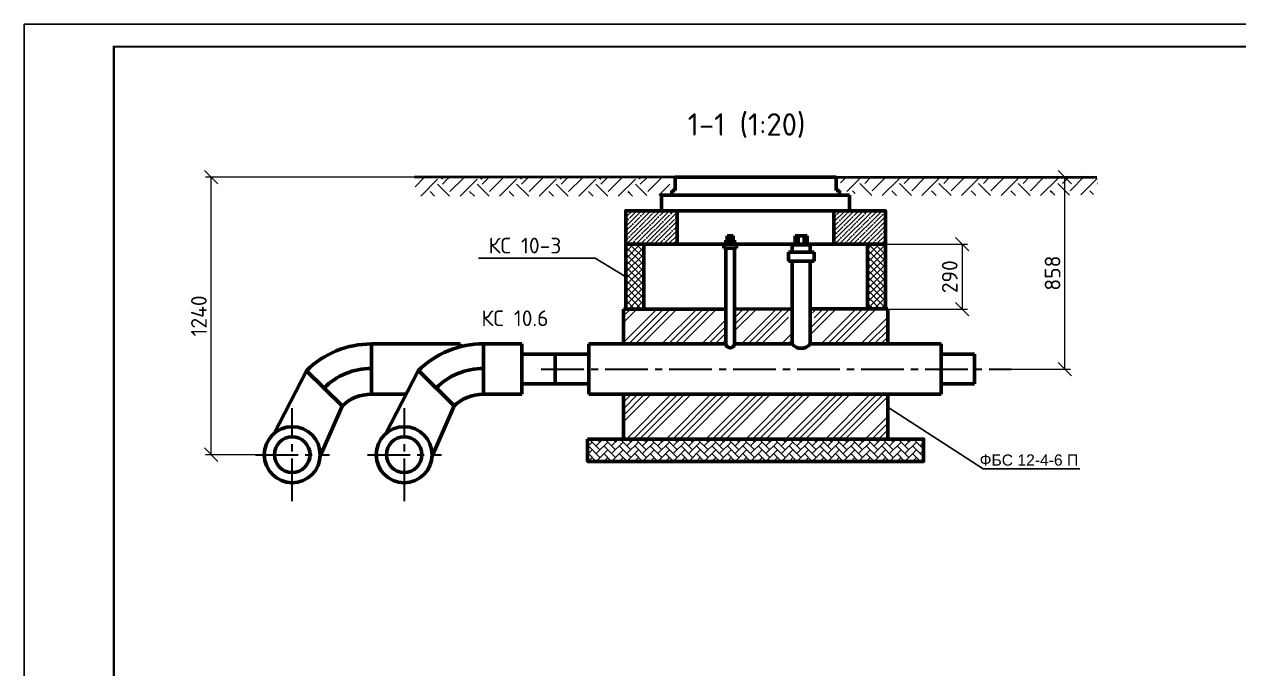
# Model space of a CAD drawing. Header units: millimetres. Extents: x 1642 to 8783, y 1095 to 5441.
# Drawn here: x 4823 to 5094.3, y 2112.5 to 2256.4 of the extents above; entities that cross this region are included whole.
import ezdxf
from ezdxf.enums import TextEntityAlignment as Align

# ---------------------------------------------------------------- set-up
doc = ezdxf.new("R2010")
doc.units = ezdxf.units.MM
doc.linetypes.add('осевая2', pattern=[28.575, 19.05, -3.175, 3.175, -3.175])
for name, color, linetype, lineweight in [('12  Размер', 7, 'Continuous', 20), ('2 Рамка обычные', 1, 'Continuous', 60), ('3 Оъекты сущ.', 7, 'Continuous', 30), ('9 Размеры на геодезии', 5, 'Continuous', 40), ('Объекты проект.', 1, 'Continuous', 80), ('Осевая', 2, 'осевая2', 30), ('Размер', 4, 'Continuous', 30), ('Размерный', 4, 'Continuous', 30), ('Размеры на чертеже', 250, 'Continuous', 25)]:
    doc.layers.add(name, color=color, linetype=linetype, lineweight=lineweight)
doc.layers.add('Штриховка', color=7, linetype='Continuous')
doc.styles.add('-ISOCPEUR-', font='isocpeur.ttf')
doc.styles.add('GOST', font='gost.shx', dxfattribs={"oblique": 15})
doc.styles.get("Standard").update_dxf_attribs({"font": 'arial.ttf'})
doc.dimstyles.new('М 1 к 20', dxfattribs={"dimtxt": 3.5, "dimasz": 3, "dimexe": 1.25, "dimexo": 0, "dimgap": 1, "dimtad": 1, "dimdec": 0, "dimlfac": 20, "dimzin": 0, "dimdsep": 46, "dimtxsty": 'GOST', "dimblk": 'OBLIQUE', "dimcen": 5, "dimclrd": 256, "dimclre": 256, "dimclrt": 256, "dimazin": 2, "dimtfac": 1, "dimtdec": 0, "dimtmove": 0, "dimatfit": 3, "dimldrblk": 'NONE', "dimfxl": 1.25, "dimtolj": 1, "dimtzin": 0, "dimlwd": -1, "dimlwe": -1, "dimarcsym": 2})

# ---------------------------------------------------------------- blocks, each defined once
blk = doc.blocks.new('*U306')
blk.add_lwpolyline([(0, 123), (594, 123), (594, -297), (0, -297)], close=True)
at = {"const_width": 0.5}
blk.add_lwpolyline([(20, 118), (589, 118), (589, -292), (20, -292)], close=True, dxfattribs=at)
blk.add_attdef('РАЗРАБОТАЛ', text='', height=2.5).set_placement((424.5, -264.22), align=Align.MIDDLE_LEFT)
at = {"flags": 8}
for tag, height, p in [('ДАТА', 2.5, (464.07, -264.4)), ('ЛИСТ', 3, (560.39, -271.92)), ('ЛИСТОВ', 3, (577.89, -271.92))]:
    blk.add_attdef(tag, text='', height=height, dxfattribs=at).set_placement(p, align=Align.MIDDLE_CENTER)
blk.add_attdef('ПРОВЕРИЛ', (424.75, -270.73), '', height=2.5)
at = {"lineweight": 30, "flags": 104}
for tag, p in [('ТЕПЛОВЫЕ_СЕТИ', (504, -269.5)), ('ИМЯ_ЧЕРТЕЖА', (504, -284.5))]:
    blk.add_attdef(tag, text='', height=3, dxfattribs=at).set_placement(p, align=Align.MIDDLE_CENTER)
at = {"style": '-ISOCPEUR-', "flags": 8}
blk.add_attdef('ФОРМАТ', text='', height=3, dxfattribs=at).set_placement((554.97, -294.75), align=Align.MIDDLE_CENTER)
blk = doc.blocks.new('_Oblique')
at = {"color": 0, "linetype": 'ByBlock', "lineweight": -2}
blk.add_line((-0.5, -0.5), (0.5, 0.5), dxfattribs=at)
blk = doc.blocks.new('*D150')
at = {"layer": '12  Размер', "transparency": 16777216}
for p, q in [((4910.12, 2222.27), (4863.5, 2222.27)), ((4864.75, 2160.27), (4864.75, 2222.27)), ((4874.63, 2160.27), (4863.5, 2160.27))]:
    blk.add_line(p, q, dxfattribs=at)
at = {"layer": 'Defpoints', "color": 0, "linetype": 'ByBlock', "lineweight": 35, "transparency": 16777216}
for p in [(4864.75, 2222.27), (4910.12, 2222.27), (4874.63, 2160.27)]:
    blk.add_point(p, dxfattribs=at)
at = {"layer": '12  Размер', "linetype": 'ByBlock', "transparency": 16777216, "xscale": 3, "yscale": 3, "zscale": 3}
for p, rotation in [((4864.75, 2222.27), 90), ((4864.75, 2160.27), 270)]:
    blk.add_blockref('_Oblique', p, dxfattribs=dict(at, rotation=rotation))
at = {"layer": '12  Размер', "linetype": 'ByBlock', "transparency": 16777216, "insert": (4862, 2191.27), "char_height": 3.5, "attachment_point": 5, "rotation": 90, "style": '-ISOCPEUR-'}
blk.add_mtext('\\A1;1240', dxfattribs=at)
blk = doc.blocks.new('_None')
blk = doc.blocks.new('*D136')
at = {"layer": '12  Размер', "transparency": 16777216}
for p, q in [((5043.46, 2222.27), (5056.67, 2222.27)), ((5055.42, 2179.4), (5055.42, 2222.27)), ((5043.46, 2179.4), (5056.67, 2179.4))]:
    blk.add_line(p, q, dxfattribs=at)
at = {"layer": 'Defpoints', "color": 0, "linetype": 'ByBlock', "lineweight": 35, "transparency": 16777216}
for p in [(5043.46, 2222.27), (5055.42, 2222.27), (5043.46, 2179.4)]:
    blk.add_point(p, dxfattribs=at)
at = {"layer": '12  Размер', "linetype": 'ByBlock', "transparency": 16777216, "xscale": 3, "yscale": 3, "zscale": 3}
for p, rotation in [((5055.42, 2222.27), 90), ((5055.42, 2179.4), 270)]:
    blk.add_blockref('_Oblique', p, dxfattribs=dict(at, rotation=rotation))
at = {"layer": '12  Размер', "linetype": 'ByBlock', "transparency": 16777216, "insert": (5052.67, 2200.83), "char_height": 3.5, "attachment_point": 5, "rotation": 90, "style": '-ISOCPEUR-'}
blk.add_mtext('\\A1;858', dxfattribs=at)
blk = doc.blocks.new('*D154')
at = {"layer": '12  Размер', "transparency": 16777216}
for p, q in [((5015.35, 2207.27), (5033.71, 2207.27)), ((5032.46, 2207.27), (5032.46, 2192.77)), ((5015.85, 2192.77), (5033.71, 2192.77))]:
    blk.add_line(p, q, dxfattribs=at)
at = {"layer": 'Defpoints', "color": 0, "linetype": 'ByBlock', "lineweight": 35, "transparency": 16777216}
for p in [(5015.35, 2207.27), (5015.85, 2192.77), (5032.46, 2192.77)]:
    blk.add_point(p, dxfattribs=at)
at = {"layer": '12  Размер', "linetype": 'ByBlock', "transparency": 16777216, "xscale": 3, "yscale": 3, "zscale": 3}
for p, rotation in [((5032.46, 2207.27), 90), ((5032.46, 2192.77), 270)]:
    blk.add_blockref('_Oblique', p, dxfattribs=dict(at, rotation=rotation))
at = {"layer": '12  Размер', "linetype": 'ByBlock', "transparency": 16777216, "insert": (5029.71, 2200.02), "char_height": 3.5, "attachment_point": 5, "rotation": 90, "style": '-ISOCPEUR-'}
blk.add_mtext('\\A1;290', dxfattribs=at)

msp = doc.modelspace()

# ---------------------------------------------------------------- hatches: boundary and pattern name
h = msp.add_hatch()
h.set_pattern_fill('ANSI35', scale=0.23)
h.set_pattern_definition([(45, (401.2442, -19.169), (-1.03272945, 1.03272945), []), (45, (402.2769, -19.169), (-1.03272945, 1.03272945), [1.825625, -0.365125, 0, -0.365125])])
h.paths.add_polyline_path([(4957.349, 2214.771), (4957.349, 2207.271), (4968.849, 2207.271), (4968.849, 2214.771)])
h.paths.add_polyline_path([(5003.849, 2207.271), (5015.349, 2207.271), (5015.349, 2214.771), (5003.849, 2214.771)])
h = msp.add_hatch()
h.set_pattern_fill('ANSI37', scale=0.33)
h.set_pattern_definition([(45, (251.8981, -4.6689), (-0.74087113, 0.74087113), []), (135, (251.8981, -4.6689), (-0.74087113, -0.74087113), [])])
h.paths.add_polyline_path([(5011.349, 2192.771), (5015.349, 2192.771), (5015.349, 2207.271), (5011.349, 2207.271)])
h.paths.add_polyline_path([(4957.349, 2192.771), (4961.349, 2192.771), (4961.349, 2207.271), (4957.349, 2207.271)])
h = msp.add_hatch()
h.set_pattern_fill('ANSI34', scale=0.33)
h.set_pattern_definition([(45, (369.889, 8089.1014), (-4.445227, 4.445227), []), (45, (371.371, 8089.1014), (-4.445227, 4.445227), []), (45, (372.8525, 8089.1014), (-4.445227, 4.445227), []), (45, (374.334, 8089.1014), (-4.445227, 4.445227), [])])
h.paths.add_polyline_path([(4956.849, 2192.771), (4956.849, 2185.021), (4979.671, 2185.021), (4979.671, 2192.771)])
h.paths.add_polyline_path([(4989.27, 2185.021), (4994.509, 2185.021), (4994.509, 2190.024), (4993.665, 2190.024), (4993.665, 2191.149), (4993.665, 2191.992), (4994.542, 2191.992), (4994.542, 2192.835), (4981.655, 2192.771), (4981.655, 2185.021)])
h.paths.add_polyline_path([(4998.524, 2192.835), (4998.524, 2191.992), (4999.231, 2191.992), (4999.401, 2191.992), (4999.401, 2191.149), (4999.401, 2190.024), (4998.558, 2190.024), (4998.558, 2185.021), (5015.849, 2185.021), (5015.849, 2192.835)])
h = msp.add_hatch()
h.set_pattern_fill('ANSI34', scale=0.33)
h.set_pattern_definition([(45, (326.3905, 8174.5514), (-4.445227, 4.445227), []), (45, (327.872, 8174.5514), (-4.445227, 4.445227), []), (45, (329.354, 8174.5514), (-4.445227, 4.445227), []), (45, (330.836, 8174.5514), (-4.445227, 4.445227), [])])
h.paths.add_polyline_path([(5015.849, 2163.771), (5015.849, 2173.771), (4992.762, 2173.771), (4956.849, 2173.771), (4956.849, 2163.771)])
h = msp.add_hatch()
h.set_pattern_fill('AR-HBONE', scale=0.012)
h.set_pattern_definition([(45, (326.3905, 8174.5514), (0, 1.72420918), [3.6576, -1.2192]), (135, (327.2527, 8175.4135), (2e-16, 1.72420918), [3.6576, -1.2192])])
h.paths.add_polyline_path([(4948.832, 2158.771), (5023.865, 2158.771), (5023.865, 2163.771), (4948.832, 2163.771)])
at = {"layer": 'Штриховка'}
h = msp.add_hatch(dxfattribs=at)
h.set_pattern_fill('EARTH', color=256, scale=25, angle=45, style=0)
h.set_pattern_definition([(45, (-128979.801, 585969.387), (0, 8.838834765), [6.25, -6.25]), (45, (-128981.4583, 585971.0444), (0, 8.838834765), [6.25, -6.25]), (45, (-128983.1156, 585972.7017), (0, 8.838834765), [6.25, -6.25]), (135, (-128983.1156, 585973.8065), (-8.838834765, 9e-16), [6.25, -6.25]), (135, (-128981.4583, 585975.464), (-8.838834765, 9e-16), [6.25, -6.25]), (135, (-128979.801, 585977.121), (-8.838834765, 9e-16), [6.25, -6.25])])
h.paths.add_polyline_path([(4910.09, 2221.8), (4910.222, 2221.595), (4910.335, 2218.105), (4910.178, 2218.381)])
h.paths.add_polyline_path([(4917.626, 2222.028), (4910.131, 2222.011), (4910.178, 2218.063), (4917.626, 2217.997)])
h.paths.add_polyline_path([(4963.701, 2222.136), (4917.626, 2222.136), (4917.626, 2217.997), (4957.198, 2217.997)])
h.paths.add_polyline_path([(4968.381, 2222.271), (4964.266, 2222.271), (4957.198, 2217.997), (4965.385, 2218.222)])
h = msp.add_hatch(dxfattribs=at)
h.set_pattern_fill('EARTH', color=256, scale=25, angle=45, style=0)
h.set_pattern_definition([(45, (-128885.473, 585969.563), (0, 8.838834765), [6.25, -6.25]), (45, (-128887.13, 585971.2205), (0, 8.838834765), [6.25, -6.25]), (45, (-128888.7876, 585972.878), (0, 8.838834765), [6.25, -6.25]), (135, (-128888.7876, 585973.9826), (-8.838834765, 9e-16), [6.25, -6.25]), (135, (-128887.13, 585975.64), (-8.838834765, 9e-16), [6.25, -6.25]), (135, (-128885.473, 585977.297), (-8.838834765, 9e-16), [6.25, -6.25])])
h.paths.add_polyline_path([(5004.452, 2222.088), (5004.638, 2221.836), (5006.927, 2218.743), (5006.753, 2218.978)], flags=17)
h.paths.add_polyline_path([(5011.954, 2222.204), (5004.316, 2222.271), (5006.84, 2218.86), (5011.954, 2218.173)])
h.paths.add_polyline_path([(5058.029, 2222.312), (5011.954, 2222.312), (5011.954, 2218.173), (5051.526, 2218.173)])
h.paths.add_polyline_path([(5062.709, 2222.447), (5058.594, 2222.447), (5051.526, 2218.173), (5062.717, 2218.398)])

# ---------------------------------------------------------------- linework, layer by layer
for p, q in [((4968.849, 2207.271), (4957.349, 2207.271)), ((5015.349, 2207.271), (5003.849, 2207.271)), ((4924.445, 2204.144), (4950.496, 2204.144)), ((4950.496, 2204.144), (4957.349, 2200.021)), ((5015.849, 2170.91), (5037.147, 2157.146)), ((5037.147, 2157.146), (5058.761, 2157.146))]:
    msp.add_line(p, q)
at = {"layer": '2 Рамка обычные', "color": 7}
for p, q in [((4968.381, 2219.271), (4968.381, 2222.271)), ((4968.381, 2222.271), (5004.316, 2222.271)), ((5004.316, 2219.271), (5004.316, 2222.271)), ((4967.599, 2218.271), (4967.599, 2219.271)), ((4967.599, 2219.271), (4968.381, 2219.271)), ((5005.099, 2219.271), (5004.316, 2219.271)), ((5005.099, 2218.271), (5005.099, 2219.271)), ((4968.849, 2218.271), (4967.599, 2218.271)), ((4968.849, 2218.271), (5003.849, 2218.271)), ((5003.849, 2218.271), (5005.099, 2218.271)), ((4968.849, 2207.271), (4968.849, 2214.771)), ((4968.849, 2214.771), (5003.849, 2214.771)), ((5003.849, 2214.771), (5003.849, 2207.271)), ((5015.349, 2207.271), (4957.349, 2207.271)), ((4957.349, 2207.271), (4957.349, 2192.771)), ((4961.349, 2207.271), (4961.349, 2192.771)), ((4968.849, 2207.271), (5003.849, 2207.271)), ((5011.349, 2207.271), (5011.349, 2192.771)), ((5015.349, 2192.771), (5015.349, 2207.271)), ((4979.671, 2192.771), (4956.849, 2192.771)), ((4956.849, 2192.771), (4956.849, 2185.021)), ((4981.655, 2192.771), (4994.542, 2192.835)), ((4998.524, 2192.835), (5015.849, 2192.835)), ((5015.849, 2185.021), (5015.849, 2192.771)), ((4956.849, 2173.771), (4956.849, 2163.771)), ((5015.849, 2163.771), (5015.849, 2173.771))]:
    msp.add_line(p, q, dxfattribs=at)
for points in [[(5007.349, 2218.271), (4965.349, 2218.271), (4965.349, 2214.771), (5007.349, 2214.771)], [(4948.832, 2163.771), (5023.865, 2163.771), (5023.865, 2158.771), (4948.832, 2158.771)]]:
    msp.add_lwpolyline(points, close=True, dxfattribs=at)
for points in [[(4968.849, 2214.771), (4957.349, 2214.771), (4957.349, 2207.271), (4968.849, 2207.271)], [(5003.849, 2207.271), (5015.349, 2207.271), (5015.349, 2214.771), (5003.849, 2214.771)]]:
    msp.add_lwpolyline(points, dxfattribs=at)
at = {"layer": '9 Размеры на геодезии', "color": 0, "linetype": 'ByBlock'}
for p, q in [((4968.381, 2222.271), (4910.12, 2222.271)), ((5004.316, 2222.271), (5062.576, 2222.271))]:
    msp.add_line(p, q, dxfattribs=at)
at = {"layer": 'Объекты проект.', "lineweight": 60}
for p, q in [((4979.687, 2207.355), (4979.687, 2208.182)), ((4979.687, 2208.182), (4980.663, 2208.182)), ((4980.002, 2208.182), (4980.002, 2209.146)), ((4980.663, 2209.146), (4980.002, 2209.146)), ((4980.333, 2209.146), (4980.333, 2208.182)), ((4981.324, 2209.146), (4980.663, 2209.146)), ((4981.639, 2208.182), (4980.663, 2208.182)), ((4980.663, 2208.182), (4980.663, 2208.182)), ((4980.994, 2209.146), (4980.994, 2208.182)), ((4981.324, 2208.182), (4981.324, 2209.146)), ((4981.639, 2207.355), (4981.639, 2208.182)), ((4995.184, 2207.178), (4995.184, 2209.146)), ((4996.533, 2209.146), (4995.184, 2209.146)), ((4995.859, 2209.146), (4995.859, 2207.178)), ((4997.882, 2209.146), (4996.533, 2209.146)), ((4997.208, 2209.146), (4997.208, 2207.178)), ((4997.882, 2207.178), (4997.882, 2209.146)), ((4979.258, 2206.942), (4979.258, 2207.355)), ((4979.258, 2207.355), (4980.663, 2207.355)), ((4979.258, 2206.391), (4979.258, 2206.942)), ((4980.663, 2206.391), (4979.258, 2206.391)), ((4979.671, 2206.391), (4979.258, 2206.391)), ((4980.663, 2207.355), (4979.341, 2207.355)), ((4979.671, 2206.391), (4979.671, 2185.021)), ((4982.069, 2207.355), (4980.663, 2207.355)), ((4980.663, 2207.355), (4981.986, 2207.355)), ((4980.663, 2206.391), (4982.069, 2206.391)), ((4981.655, 2206.391), (4982.069, 2206.391)), ((4981.655, 2206.391), (4981.655, 2185.021)), ((4982.069, 2206.942), (4982.069, 2207.355)), ((4982.069, 2206.391), (4982.069, 2206.942)), ((4993.665, 2204.649), (4993.665, 2205.492)), ((4993.665, 2205.492), (4996.533, 2205.492)), ((4996.533, 2205.492), (4993.835, 2205.492)), ((4994.542, 2205.492), (4994.542, 2207.178)), ((4994.542, 2207.178), (4996.533, 2207.178)), ((4998.524, 2207.178), (4996.533, 2207.178)), ((4996.533, 2207.178), (4996.533, 2207.178)), ((4999.401, 2205.492), (4996.533, 2205.492)), ((4996.533, 2205.492), (4999.231, 2205.492)), ((4998.524, 2205.492), (4998.524, 2207.178)), ((4999.401, 2204.649), (4999.401, 2205.492)), ((4993.665, 2203.524), (4993.665, 2204.649)), ((4996.533, 2203.524), (4993.665, 2203.524)), ((4994.509, 2203.524), (4993.665, 2203.524)), ((4994.509, 2203.524), (4994.509, 2185.021)), ((4996.533, 2203.524), (4999.401, 2203.524)), ((4998.558, 2203.524), (4999.401, 2203.524)), ((4998.558, 2203.524), (4998.558, 2185.021)), ((4999.401, 2203.524), (4999.401, 2204.649)), ((4925.587, 2174.071), (4925.587, 2185.021)), ((4925.587, 2173.771), (4925.587, 2185.021)), ((4934.098, 2185.021), (4925.587, 2185.021)), ((4934.098, 2185.021), (4934.098, 2173.771)), ((4949.098, 2185.021), (4979.671, 2185.021)), ((4949.098, 2179.396), (4949.098, 2185.021)), ((4949.098, 2185.021), (4949.098, 2173.771)), ((4981.655, 2185.021), (4989.27, 2185.021)), ((4994.509, 2185.021), (4988.301, 2185.021)), ((5016.397, 2185.021), (4998.558, 2185.021)), ((5027.762, 2185.021), (5016.397, 2185.021)), ((5027.762, 2173.771), (5027.762, 2185.021)), ((4934.098, 2179.396), (4934.098, 2182.721)), ((4934.098, 2182.721), (4941.598, 2182.721)), ((4949.098, 2182.721), (4941.598, 2182.721)), ((4941.598, 2176.071), (4941.598, 2182.721)), ((4941.598, 2182.721), (4941.598, 2176.071)), ((4941.598, 2176.071), (4941.598, 2182.721)), ((4941.598, 2182.721), (4941.598, 2176.071)), ((4949.098, 2179.396), (4949.098, 2182.721)), ((5035.262, 2182.721), (5027.762, 2182.721)), ((5035.262, 2182.721), (5035.262, 2176.071)), ((4910.999, 2179.024), (4903.737, 2165.026)), ((4911.109, 2179.024), (4919.03, 2171.155)), ((4941.598, 2176.071), (4934.098, 2176.071)), ((4941.598, 2176.071), (4949.098, 2176.071)), ((5027.762, 2176.071), (5035.262, 2176.071)), ((4934.098, 2173.771), (4925.532, 2173.771)), ((4949.098, 2173.771), (4992.762, 2173.771)), ((5027.762, 2173.771), (4992.762, 2173.771)), ((4919.003, 2171.181), (4914.098, 2159.95))]:
    msp.add_line(p, q, dxfattribs=at)
at = {"layer": 'Объекты проект.', "color": 5, "lineweight": 60}
for p, q in [((4920.348, 2185.021), (4900.532, 2185.021)), ((4900.532, 2174.071), (4900.532, 2185.021)), ((4900.532, 2173.771), (4900.532, 2185.021)), ((4920.348, 2185.021), (4920.348, 2184.368)), ((4886.054, 2179.024), (4878.792, 2165.026)), ((4886.054, 2179.024), (4893.975, 2171.155)), ((4908.273, 2173.771), (4900.532, 2173.771)), ((4893.992, 2171.137), (4889.098, 2159.95))]:
    msp.add_line(p, q, dxfattribs=at)
for radius in [6.25, 3.975]:
    msp.add_circle((4882.848, 2160.271), radius, dxfattribs=at)
at = {"layer": 'Объекты проект.', "lineweight": 60}
for radius in [6.25, 3.975]:
    msp.add_circle((4907.848, 2160.271), radius, dxfattribs=at)
at = {"layer": 'Объекты проект.', "color": 5, "lineweight": 60}
for centre, radius, start, end in [((4900.532, 2164.546), 20.475, 90, 135), ((4900.532, 2164.546), 15, 90, 135), ((4900.497, 2164.421), 9.35, 89.78677, 134.08202)]:
    msp.add_arc(centre, radius, start, end, dxfattribs=at)
at = {"layer": 'Объекты проект.', "lineweight": 60}
for centre, radius, start, end in [((4925.478, 2164.544), 20.477, 89.69458, 134.99894), ((4980.663, 2185.178), 1.005, 189.00708, 350.99292), ((4996.533, 2186.603), 2.569, 218.00711, 321.99289), ((4925.587, 2164.546), 15, 90, 135), ((4925.532, 2164.246), 9.525, 90, 135)]:
    msp.add_arc(centre, radius, start, end, dxfattribs=at)
at = {"layer": 'Осевая', "color": 3, "ltscale": 0.5}
for p, q in [((4938.486, 2179.396), (5043.457, 2179.396)), ((4882.848, 2149.888), (4882.848, 2170.654)), ((4907.903, 2149.888), (4907.903, 2170.654)), ((4874.627, 2160.271), (4891.179, 2160.271)), ((4899.627, 2160.271), (4916.179, 2160.271))]:
    msp.add_line(p, q, dxfattribs=at)
at = {"layer": 'Размер', "color": 7, "lineweight": 30}
msp.add_line((4956.849, 2163.771), (5015.849, 2163.771), dxfattribs=at)

# ---------------------------------------------------------------- block references
at = {"layer": 'Размеры на чертеже', "lineweight": 90}
msp.add_blockref('*U306', (4822.999, 2133.407), dxfattribs=at)

# ---------------------------------------------------------------- texts
at = {"insert": (5036.389, 2160.33), "char_height": 2.5, "width": 22.68494, "attachment_point": 1}
msp.add_mtext('ФБС 12-4-6 П', dxfattribs=at)
at = {"layer": '3 Оъекты сущ.', "style": '-ISOCPEUR-'}
msp.add_text('1-1 (1:20)', height=5, dxfattribs=at).set_placement((4984.318, 2234.035), align=Align.MIDDLE_CENTER)
at = {"layer": 'Размерный', "color": 0, "style": '-ISOCPEUR-'}
for s, p in [('КС 10-3', (4926.703, 2205.234)), ('КС 10.6', (4925.094, 2188.996))]:
    msp.add_text(s, height=3.5, dxfattribs=at).set_placement(p)

# ---------------------------------------------------------------- dimensions: what is measured, and where the dimension line sits
at = {"layer": '12  Размер', "color": 0, "linetype": 'ByBlock'}
dim = msp.add_linear_dim(base=(4864.75, 2222.271), p1=(4874.627, 2160.271), p2=(4910.12, 2222.271), angle=90, text='1240', dimstyle='М 1 к 20', override={"dimtxsty": '-ISOCPEUR-'}, dxfattribs=at)
dim.commit()
dim.dimension.update_dxf_attribs({"geometry": '*D150', "text_midpoint": (4862, 2191.271)})
for base, p1, p2, picture, middle in [((5055.415241822, 2222.270841308), (5043.456809381, 2179.395841308), (5043.456809381, 2222.270841308), '*D136', (5052.665241822, 2200.833341308)), ((5032.457, 2192.771), (5015.349, 2207.271), (5015.849, 2192.771), '*D154', (5029.707, 2200.021))]:
    dim = msp.add_linear_dim(base=base, p1=p1, p2=p2, angle=90, dimstyle='М 1 к 20', override={"dimtxsty": '-ISOCPEUR-'}, dxfattribs=at)
    dim.commit()
    dim.dimension.update_dxf_attribs({"geometry": picture, "text_midpoint": middle})

doc.saveas('drawing.dxf')
